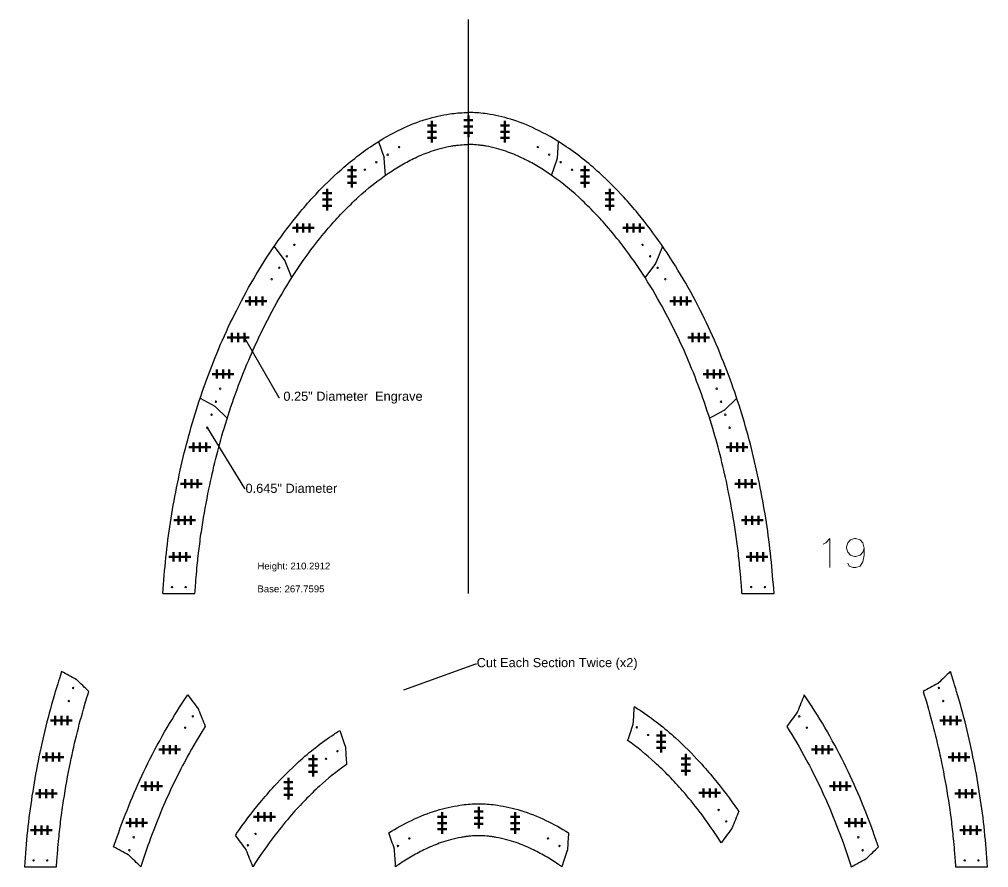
# Model space of a CAD drawing. Header units: inches. Extents: x -1683 to 11264, y -1696 to 865.
# Drawn here: x 4460.4 to 4885, y -1460.7 to -1089.3 of the extents above; entities that cross this region are included whole.
import ezdxf
from ezdxf import colors
from ezdxf.entities.mleader import LeaderData, LeaderLine
from ezdxf.math import Vec2, Vec3

# ---------------------------------------------------------------- set-up
doc = ezdxf.new("R2010")
doc.units = ezdxf.units.IN
doc.header["$MEASUREMENT"] = 0
doc.header["$PDMODE"] = 2
doc.header["$PDSIZE"] = 2
for name, color, linetype, lineweight in [('Annotation', 7, 'Continuous', 9), ('Drilling', 3, 'Continuous', 13), ('Engrave', 4, 'Continuous', 50)]:
    doc.layers.add(name, color=color, linetype=linetype, lineweight=lineweight)
doc.styles.get("Standard").update_dxf_attribs({"font": 'Arial.ttf'})

# ---------------------------------------------------------------- blocks, each defined once
blk = doc.blocks.new('*U515')
at = {"layer": 'Engrave'}
blk.add_point((0, 0), dxfattribs=at)
blk = doc.blocks.new('*U516')
at = {"layer": 'Engrave', "color": 0, "linetype": 'ByBlock', "lineweight": -2, "transparency": 16777216}
for p in [(0, 0), (2.75, 0), (5.5, 0)]:
    blk.add_blockref('*U515', p, dxfattribs=at)
blk = doc.blocks.new('*U517')
at = {"layer": 'Engrave'}
blk.add_point((0, 0), dxfattribs=at)
blk = doc.blocks.new('*U518')
at = {"layer": 'Engrave', "color": 0, "linetype": 'ByBlock', "lineweight": -2, "transparency": 16777216}
for p in [(0, 0), (2.75, 0), (5.5, 0)]:
    blk.add_blockref('*U517', p, dxfattribs=at)
blk = doc.blocks.new('*U519')
at = {"layer": 'Engrave'}
blk.add_point((0, 0), dxfattribs=at)
blk = doc.blocks.new('*U520')
at = {"layer": 'Engrave', "color": 0, "linetype": 'ByBlock', "lineweight": -2, "transparency": 16777216}
for p in [(0, 0), (2.75, 0), (5.5, 0)]:
    blk.add_blockref('*U519', p, dxfattribs=at)
blk = doc.blocks.new('*U521')
at = {"layer": 'Engrave'}
blk.add_point((0, 0), dxfattribs=at)
blk = doc.blocks.new('*U522')
at = {"layer": 'Engrave', "color": 0, "linetype": 'ByBlock', "lineweight": -2, "transparency": 16777216}
for p in [(0, 0), (2.75, 0), (5.5, 0)]:
    blk.add_blockref('*U521', p, dxfattribs=at)
blk = doc.blocks.new('*U523')
at = {"layer": 'Engrave'}
blk.add_point((0, 0), dxfattribs=at)
blk = doc.blocks.new('*U524')
at = {"layer": 'Engrave', "color": 0, "linetype": 'ByBlock', "lineweight": -2, "transparency": 16777216}
for p in [(0, 0), (2.75, 0), (5.5, 0)]:
    blk.add_blockref('*U523', p, dxfattribs=at)
blk = doc.blocks.new('*U525')
at = {"layer": 'Engrave'}
blk.add_point((0, 0), dxfattribs=at)
blk = doc.blocks.new('*U526')
at = {"layer": 'Engrave', "color": 0, "linetype": 'ByBlock', "lineweight": -2, "transparency": 16777216}
for p in [(0, 0), (2.75, 0), (5.5, 0)]:
    blk.add_blockref('*U525', p, dxfattribs=at)
blk = doc.blocks.new('*U527')
at = {"layer": 'Engrave'}
blk.add_point((0, 0), dxfattribs=at)
blk = doc.blocks.new('*U528')
at = {"layer": 'Engrave', "color": 0, "linetype": 'ByBlock', "lineweight": -2, "transparency": 16777216}
for p in [(0, 0), (2.75, 0), (5.5, 0)]:
    blk.add_blockref('*U527', p, dxfattribs=at)
blk = doc.blocks.new('*U529')
at = {"layer": 'Engrave'}
blk.add_point((0, 0), dxfattribs=at)
blk = doc.blocks.new('*U530')
at = {"layer": 'Engrave', "color": 0, "linetype": 'ByBlock', "lineweight": -2, "transparency": 16777216}
for p in [(0, 0), (2.75, 0), (5.5, 0)]:
    blk.add_blockref('*U529', p, dxfattribs=at)
blk = doc.blocks.new('*U531')
at = {"layer": 'Engrave'}
blk.add_point((0, 0), dxfattribs=at)
blk = doc.blocks.new('*U532')
at = {"layer": 'Engrave', "color": 0, "linetype": 'ByBlock', "lineweight": -2, "transparency": 16777216}
for p in [(0, 0), (2.75, 0), (5.5, 0)]:
    blk.add_blockref('*U531', p, dxfattribs=at)
blk = doc.blocks.new('*U533')
at = {"layer": 'Engrave'}
blk.add_point((0, 0), dxfattribs=at)
blk = doc.blocks.new('*U534')
at = {"layer": 'Engrave', "color": 0, "linetype": 'ByBlock', "lineweight": -2, "transparency": 16777216}
for p in [(0, 0), (2.75, 0), (5.5, 0)]:
    blk.add_blockref('*U533', p, dxfattribs=at)
blk = doc.blocks.new('*U535')
at = {"layer": 'Engrave'}
blk.add_point((0, 0), dxfattribs=at)
blk = doc.blocks.new('*U536')
at = {"layer": 'Engrave', "color": 0, "linetype": 'ByBlock', "lineweight": -2, "transparency": 16777216}
for p in [(0, 0), (2.75, 0), (5.5, 0)]:
    blk.add_blockref('*U535', p, dxfattribs=at)
blk = doc.blocks.new('*U537')
at = {"layer": 'Engrave'}
blk.add_point((0, 0), dxfattribs=at)
blk = doc.blocks.new('*U538')
at = {"layer": 'Engrave', "color": 0, "linetype": 'ByBlock', "lineweight": -2, "transparency": 16777216}
for p in [(0, 0), (2.75, 0), (5.5, 0)]:
    blk.add_blockref('*U537', p, dxfattribs=at)
blk = doc.blocks.new('*U539')
at = {"layer": 'Engrave'}
blk.add_point((0, 0), dxfattribs=at)
blk = doc.blocks.new('*U540')
at = {"layer": 'Engrave', "color": 0, "linetype": 'ByBlock', "lineweight": -2, "transparency": 16777216}
for p in [(0, 0), (2.75, 0), (5.5, 0)]:
    blk.add_blockref('*U539', p, dxfattribs=at)
blk = doc.blocks.new('*U541')
at = {"layer": 'Engrave'}
blk.add_point((0, 0), dxfattribs=at)
blk = doc.blocks.new('*U542')
at = {"layer": 'Engrave', "color": 0, "linetype": 'ByBlock', "lineweight": -2, "transparency": 16777216}
for p in [(0, 0), (2.75, 0), (5.5, 0)]:
    blk.add_blockref('*U541', p, dxfattribs=at)
blk = doc.blocks.new('*U543')
at = {"layer": 'Engrave'}
blk.add_point((0, 0), dxfattribs=at)
blk = doc.blocks.new('*U544')
at = {"layer": 'Engrave', "color": 0, "linetype": 'ByBlock', "lineweight": -2, "transparency": 16777216}
for p in [(0, 0), (2.75, 0), (5.5, 0)]:
    blk.add_blockref('*U543', p, dxfattribs=at)
blk = doc.blocks.new('*U545')
at = {"layer": 'Engrave'}
blk.add_point((0, 0), dxfattribs=at)
blk = doc.blocks.new('*U546')
at = {"layer": 'Engrave', "color": 0, "linetype": 'ByBlock', "lineweight": -2, "transparency": 16777216}
for p in [(0, 0), (2.75, 0), (5.5, 0)]:
    blk.add_blockref('*U545', p, dxfattribs=at)
blk = doc.blocks.new('*U547')
at = {"layer": 'Engrave'}
blk.add_point((0, 0), dxfattribs=at)
blk = doc.blocks.new('*U548')
at = {"layer": 'Engrave', "color": 0, "linetype": 'ByBlock', "lineweight": -2, "transparency": 16777216}
for p in [(0, 0), (2.75, 0), (5.5, 0)]:
    blk.add_blockref('*U547', p, dxfattribs=at)
blk = doc.blocks.new('*U549')
at = {"layer": 'Engrave'}
blk.add_point((0, 0), dxfattribs=at)
blk = doc.blocks.new('*U550')
at = {"layer": 'Engrave', "color": 0, "linetype": 'ByBlock', "lineweight": -2, "transparency": 16777216}
for p in [(0, 0), (2.75, 0), (5.5, 0)]:
    blk.add_blockref('*U549', p, dxfattribs=at)
blk = doc.blocks.new('*U551')
at = {"layer": 'Engrave'}
blk.add_point((0, 0), dxfattribs=at)
blk = doc.blocks.new('*U552')
at = {"layer": 'Engrave', "color": 0, "linetype": 'ByBlock', "lineweight": -2, "transparency": 16777216}
for p in [(0, 0), (2.75, 0), (5.5, 0)]:
    blk.add_blockref('*U551', p, dxfattribs=at)
blk = doc.blocks.new('*U553')
at = {"layer": 'Engrave'}
blk.add_point((0, 0), dxfattribs=at)
blk = doc.blocks.new('*U554')
at = {"layer": 'Engrave', "color": 0, "linetype": 'ByBlock', "lineweight": -2, "transparency": 16777216}
for p in [(0, 0), (2.75, 0), (5.5, 0)]:
    blk.add_blockref('*U553', p, dxfattribs=at)
blk = doc.blocks.new('*U555')
at = {"layer": 'Engrave'}
blk.add_point((0, 0), dxfattribs=at)
blk = doc.blocks.new('*U556')
at = {"layer": 'Engrave', "color": 0, "linetype": 'ByBlock', "lineweight": -2, "transparency": 16777216}
for p in [(0, 0), (2.75, 0), (5.5, 0)]:
    blk.add_blockref('*U555', p, dxfattribs=at)
blk = doc.blocks.new('*U557')
at = {"layer": 'Engrave'}
blk.add_point((0, 0), dxfattribs=at)
blk = doc.blocks.new('*U558')
at = {"layer": 'Engrave', "color": 0, "linetype": 'ByBlock', "lineweight": -2, "transparency": 16777216}
for p in [(0, 0), (2.75, 0), (5.5, 0)]:
    blk.add_blockref('*U557', p, dxfattribs=at)
blk = doc.blocks.new('*U559')
at = {"layer": 'Engrave'}
blk.add_point((0, 0), dxfattribs=at)
blk = doc.blocks.new('*U560')
at = {"layer": 'Engrave', "color": 0, "linetype": 'ByBlock', "lineweight": -2, "transparency": 16777216}
for p in [(0, 0), (2.75, 0), (5.5, 0)]:
    blk.add_blockref('*U559', p, dxfattribs=at)
blk = doc.blocks.new('*U608')
at = {"layer": 'Engrave'}
blk.add_point((0, 0), dxfattribs=at)
blk = doc.blocks.new('*U609')
at = {"layer": 'Engrave', "color": 0, "linetype": 'ByBlock', "lineweight": -2, "transparency": 16777216}
for p in [(0, 0), (2.75, 0), (5.5, 0)]:
    blk.add_blockref('*U608', p, dxfattribs=at)
blk = doc.blocks.new('*U610')
at = {"layer": 'Engrave'}
blk.add_point((0, 0), dxfattribs=at)
blk = doc.blocks.new('*U611')
at = {"layer": 'Engrave', "color": 0, "linetype": 'ByBlock', "lineweight": -2, "transparency": 16777216}
for p in [(0, 0), (2.75, 0), (5.5, 0)]:
    blk.add_blockref('*U610', p, dxfattribs=at)
blk = doc.blocks.new('*U612')
at = {"layer": 'Engrave'}
blk.add_point((0, 0), dxfattribs=at)
blk = doc.blocks.new('*U613')
at = {"layer": 'Engrave', "color": 0, "linetype": 'ByBlock', "lineweight": -2, "transparency": 16777216}
for p in [(0, 0), (2.75, 0), (5.5, 0)]:
    blk.add_blockref('*U612', p, dxfattribs=at)
blk = doc.blocks.new('*U614')
at = {"layer": 'Engrave'}
blk.add_point((0, 0), dxfattribs=at)
blk = doc.blocks.new('*U615')
at = {"layer": 'Engrave', "color": 0, "linetype": 'ByBlock', "lineweight": -2, "transparency": 16777216}
for p in [(0, 0), (2.75, 0), (5.5, 0)]:
    blk.add_blockref('*U614', p, dxfattribs=at)
blk = doc.blocks.new('*U623')
at = {"layer": 'Engrave'}
blk.add_point((0, 0), dxfattribs=at)
blk = doc.blocks.new('*U624')
at = {"layer": 'Engrave', "color": 0, "linetype": 'ByBlock', "lineweight": -2, "transparency": 16777216}
for p in [(0, 0), (2.75, 0), (5.5, 0)]:
    blk.add_blockref('*U623', p, dxfattribs=at)
blk = doc.blocks.new('*U625')
at = {"layer": 'Engrave'}
blk.add_point((0, 0), dxfattribs=at)
blk = doc.blocks.new('*U626')
at = {"layer": 'Engrave', "color": 0, "linetype": 'ByBlock', "lineweight": -2, "transparency": 16777216}
for p in [(0, 0), (2.75, 0), (5.5, 0)]:
    blk.add_blockref('*U625', p, dxfattribs=at)
blk = doc.blocks.new('*U627')
at = {"layer": 'Engrave'}
blk.add_point((0, 0), dxfattribs=at)
blk = doc.blocks.new('*U628')
at = {"layer": 'Engrave', "color": 0, "linetype": 'ByBlock', "lineweight": -2, "transparency": 16777216}
for p in [(0, 0), (2.75, 0), (5.5, 0)]:
    blk.add_blockref('*U627', p, dxfattribs=at)
blk = doc.blocks.new('*U629')
at = {"layer": 'Engrave'}
blk.add_point((0, 0), dxfattribs=at)
blk = doc.blocks.new('*U630')
at = {"layer": 'Engrave', "color": 0, "linetype": 'ByBlock', "lineweight": -2, "transparency": 16777216}
for p in [(0, 0), (2.75, 0), (5.5, 0)]:
    blk.add_blockref('*U629', p, dxfattribs=at)
blk = doc.blocks.new('*U631')
at = {"layer": 'Engrave'}
blk.add_point((0, 0), dxfattribs=at)
blk = doc.blocks.new('*U632')
at = {"layer": 'Engrave', "color": 0, "linetype": 'ByBlock', "lineweight": -2, "transparency": 16777216}
for p in [(0, 0), (2.75, 0), (5.5, 0)]:
    blk.add_blockref('*U631', p, dxfattribs=at)
blk = doc.blocks.new('*U633')
at = {"layer": 'Engrave'}
blk.add_point((0, 0), dxfattribs=at)
blk = doc.blocks.new('*U634')
at = {"layer": 'Engrave', "color": 0, "linetype": 'ByBlock', "lineweight": -2, "transparency": 16777216}
for p in [(0, 0), (2.75, 0), (5.5, 0)]:
    blk.add_blockref('*U633', p, dxfattribs=at)
blk = doc.blocks.new('*U635')
at = {"layer": 'Engrave'}
blk.add_point((0, 0), dxfattribs=at)
blk = doc.blocks.new('*U636')
at = {"layer": 'Engrave', "color": 0, "linetype": 'ByBlock', "lineweight": -2, "transparency": 16777216}
for p in [(0, 0), (2.75, 0), (5.5, 0)]:
    blk.add_blockref('*U635', p, dxfattribs=at)
blk = doc.blocks.new('*U637')
at = {"layer": 'Engrave'}
blk.add_point((0, 0), dxfattribs=at)
blk = doc.blocks.new('*U638')
at = {"layer": 'Engrave', "color": 0, "linetype": 'ByBlock', "lineweight": -2, "transparency": 16777216}
for p in [(0, 0), (2.75, 0), (5.5, 0)]:
    blk.add_blockref('*U637', p, dxfattribs=at)
blk = doc.blocks.new('*U639')
at = {"layer": 'Engrave'}
blk.add_point((0, 0), dxfattribs=at)
blk = doc.blocks.new('*U640')
at = {"layer": 'Engrave', "color": 0, "linetype": 'ByBlock', "lineweight": -2, "transparency": 16777216}
for p in [(0, 0), (2.75, 0), (5.5, 0)]:
    blk.add_blockref('*U639', p, dxfattribs=at)
blk = doc.blocks.new('*U641')
at = {"layer": 'Engrave'}
blk.add_point((0, 0), dxfattribs=at)
blk = doc.blocks.new('*U642')
at = {"layer": 'Engrave', "color": 0, "linetype": 'ByBlock', "lineweight": -2, "transparency": 16777216}
for p in [(0, 0), (2.75, 0), (5.5, 0)]:
    blk.add_blockref('*U641', p, dxfattribs=at)
blk = doc.blocks.new('*U643')
at = {"layer": 'Engrave'}
blk.add_point((0, 0), dxfattribs=at)
blk = doc.blocks.new('*U644')
at = {"layer": 'Engrave', "color": 0, "linetype": 'ByBlock', "lineweight": -2, "transparency": 16777216}
for p in [(0, 0), (2.75, 0), (5.5, 0)]:
    blk.add_blockref('*U643', p, dxfattribs=at)
blk = doc.blocks.new('*U645')
at = {"layer": 'Engrave'}
blk.add_point((0, 0), dxfattribs=at)
blk = doc.blocks.new('*U646')
at = {"layer": 'Engrave', "color": 0, "linetype": 'ByBlock', "lineweight": -2, "transparency": 16777216}
for p in [(0, 0), (2.75, 0), (5.5, 0)]:
    blk.add_blockref('*U645', p, dxfattribs=at)
blk = doc.blocks.new('*U647')
at = {"layer": 'Engrave'}
blk.add_point((0, 0), dxfattribs=at)
blk = doc.blocks.new('*U648')
at = {"layer": 'Engrave', "color": 0, "linetype": 'ByBlock', "lineweight": -2, "transparency": 16777216}
for p in [(0, 0), (2.75, 0), (5.5, 0)]:
    blk.add_blockref('*U647', p, dxfattribs=at)
blk = doc.blocks.new('*U649')
at = {"layer": 'Engrave'}
blk.add_point((0, 0), dxfattribs=at)
blk = doc.blocks.new('*U650')
at = {"layer": 'Engrave', "color": 0, "linetype": 'ByBlock', "lineweight": -2, "transparency": 16777216}
for p in [(0, 0), (2.75, 0), (5.5, 0)]:
    blk.add_blockref('*U649', p, dxfattribs=at)
blk = doc.blocks.new('*U651')
at = {"layer": 'Engrave'}
blk.add_point((0, 0), dxfattribs=at)
blk = doc.blocks.new('*U652')
at = {"layer": 'Engrave', "color": 0, "linetype": 'ByBlock', "lineweight": -2, "transparency": 16777216}
for p in [(0, 0), (2.75, 0), (5.5, 0)]:
    blk.add_blockref('*U651', p, dxfattribs=at)
blk = doc.blocks.new('*U653')
at = {"layer": 'Engrave'}
blk.add_point((0, 0), dxfattribs=at)
blk = doc.blocks.new('*U654')
at = {"layer": 'Engrave', "color": 0, "linetype": 'ByBlock', "lineweight": -2, "transparency": 16777216}
for p in [(0, 0), (2.75, 0), (5.5, 0)]:
    blk.add_blockref('*U653', p, dxfattribs=at)
blk = doc.blocks.new('*U655')
at = {"layer": 'Engrave'}
blk.add_point((0, 0), dxfattribs=at)
blk = doc.blocks.new('*U656')
at = {"layer": 'Engrave', "color": 0, "linetype": 'ByBlock', "lineweight": -2, "transparency": 16777216}
for p in [(0, 0), (2.75, 0), (5.5, 0)]:
    blk.add_blockref('*U655', p, dxfattribs=at)
blk = doc.blocks.new('*U657')
at = {"layer": 'Engrave'}
blk.add_point((0, 0), dxfattribs=at)
blk = doc.blocks.new('*U658')
at = {"layer": 'Engrave', "color": 0, "linetype": 'ByBlock', "lineweight": -2, "transparency": 16777216}
for p in [(0, 0), (2.75, 0), (5.5, 0)]:
    blk.add_blockref('*U657', p, dxfattribs=at)
blk = doc.blocks.new('*U659')
at = {"layer": 'Engrave'}
blk.add_point((0, 0), dxfattribs=at)
blk = doc.blocks.new('*U660')
at = {"layer": 'Engrave', "color": 0, "linetype": 'ByBlock', "lineweight": -2, "transparency": 16777216}
for p in [(0, 0), (2.75, 0), (5.5, 0)]:
    blk.add_blockref('*U659', p, dxfattribs=at)

msp = doc.modelspace()

# ---------------------------------------------------------------- linework, layer by layer
for p, q in [((4657.15833, -1340.6088), (4657.15833, -1089.32936)), ((4617.80901, -1142.78641), (4620.23066, -1149.88004)), ((4696.50765, -1142.78641), (4696.03034, -1150.2668)), ((4620.75956, -1157.61983), (4620.28226, -1150.13944)), ((4693.5571, -1157.61983), (4695.97875, -1150.52619)), ((4572.0753, -1188.68212), (4576.72456, -1194.95397)), ((4742.24136, -1188.68212), (4739.32295, -1195.92329)), ((4579.76712, -1202.41684), (4576.84871, -1195.17567)), ((4734.54954, -1202.41684), (4739.1988, -1196.14499)), ((4539.61108, -1255.20572), (4546.03698, -1258.64981)), ((4774.70558, -1255.20572), (4769.44434, -1260.25284)), ((4551.5181, -1263.85668), (4546.25686, -1258.80956)), ((4762.79856, -1263.85668), (4769.22447, -1260.41258)), ((4523.2786, -1340.6088), (4537.32025, -1340.6088)), ((4776.99641, -1340.6088), (4791.03806, -1340.6088))]:
    msp.add_line(p, q)
for points, knots in [([(4523.2786, -1340.6088), (4523.68203, -1335.37968), (4524.48421, -1324.98205), (4526.49547, -1309.55822), (4529.20046, -1294.27493), (4532.58462, -1279.06902), (4536.722, -1263.84855), (4541.74967, -1248.60303), (4547.65026, -1233.42302), (4554.67972, -1218.0524), (4562.88781, -1202.78395), (4572.26307, -1187.9995), (4581.15375, -1176.19655), (4590.24752, -1165.73096), (4600.69858, -1155.2412), (4613.58211, -1145.0541), (4626.85452, -1137.39461), (4638.23529, -1132.87757), (4647.85641, -1130.66896), (4654.08893, -1130.10024), (4656.82406, -1130.11254), (4657.15833, -1130.11758)], [0, 0, 0, 0, 24.829181311, 49.370633828, 73.610482571, 98.296291227, 123.104704415, 148.260167617, 174.270126253, 200.179139324, 228.239295342, 256.281924562, 282.990567051, 298.11394598, 321.903793822, 353.012944097, 375.566394311, 394.231572279, 410.766800559, 422.150499035, 423.735740395, 423.735740395, 423.735740395, 423.735740395]), ([(4791.03806, -1340.6088), (4790.63463, -1335.37968), (4789.83245, -1324.98205), (4787.82119, -1309.55822), (4785.1162, -1294.27493), (4781.73204, -1279.06902), (4777.59466, -1263.84855), (4772.56699, -1248.60303), (4766.6664, -1233.42302), (4759.63694, -1218.0524), (4751.42885, -1202.78395), (4742.05359, -1187.9995), (4733.16291, -1176.19655), (4724.06914, -1165.73096), (4713.61808, -1155.2412), (4700.73455, -1145.0541), (4687.46214, -1137.39461), (4676.08137, -1132.87757), (4666.46025, -1130.66896), (4660.22773, -1130.10024), (4657.4926, -1130.11254), (4657.15833, -1130.11758)], [0, 0, 0, 0, 24.829181311, 49.370633828, 73.610482571, 98.296291227, 123.104704415, 148.260167617, 174.270126253, 200.179139324, 228.239295342, 256.281924562, 282.990567051, 298.11394598, 321.903793822, 353.012944097, 375.566394311, 394.231572279, 410.766800559, 422.150499035, 423.735740395, 423.735740395, 423.735740395, 423.735740395]), ([(4537.32025, -1340.6088), (4537.50299, -1338.24432), (4537.68574, -1335.9054), (4538.03163, -1331.80852), (4538.1897, -1330.03975), (4538.49691, -1326.88808), (4538.64161, -1325.5014), (4538.9528, -1322.72145), (4539.11864, -1321.33129), (4539.64583, -1317.16071), (4540.03686, -1314.38013), (4541.32007, -1306.04137), (4542.32063, -1300.49703), (4544.38284, -1290.49616), (4545.39827, -1286.03344), (4547.61476, -1277.16667), (4548.81483, -1272.7684), (4551.63555, -1263.32405), (4553.29952, -1258.27399), (4556.90036, -1248.26053), (4558.83149, -1243.31426), (4564.01074, -1231.12595), (4567.43731, -1223.96597), (4573.88755, -1212.02148), (4576.75107, -1207.13484), (4582.81728, -1197.64548), (4586.02376, -1193.03939), (4591.75938, -1185.5377), (4594.19307, -1182.55302), (4598.64271, -1177.45698), (4600.62112, -1175.30433), (4604.66624, -1171.14216), (4606.73549, -1169.1309), (4613.09294, -1163.33469), (4617.5321, -1159.78721), (4624.06944, -1155.36347), (4626.00862, -1154.14334), (4629.92299, -1151.8826), (4631.90041, -1150.84061), (4636.16925, -1148.82306), (4638.46393, -1147.87806), (4642.12171, -1146.61224), (4643.47925, -1146.19483), (4646.37105, -1145.42089), (4647.90495, -1145.07824), (4650.01309, -1144.70322), (4650.58844, -1144.61066), (4651.73186, -1144.44636), (4652.29319, -1144.37567), (4653.94233, -1144.20023), (4654.99503, -1144.13238), (4656.2355, -1144.11225), (4656.47403, -1144.11135), (4656.79636, -1144.11397), (4656.87162, -1144.11485), (4656.94744, -1144.11599), (4656.94955, -1144.11602), (4656.95166, -1144.11606), (4656.95377, -1144.11609), (4657.02196, -1144.11712), (4657.09014, -1144.11815), (4657.15833, -1144.11919)], [1.707253479, 1.707253479, 1.707253479, 1.707253479, 12.971035065, 12.971035065, 21.665458912, 21.665458912, 28.60866554, 28.60866554, 35.551872169, 35.551872169, 49.438285427, 49.438285427, 77.211111942, 77.211111942, 99.789382635, 99.789382635, 122.367653327, 122.367653327, 148.747409348, 148.747409348, 175.127165368, 175.127165368, 214.718064231, 214.718064231, 243.106776541, 243.106776541, 271.495488852, 271.495488852, 291.162919527, 291.162919527, 306.149802238, 306.149802238, 321.136684948, 321.136684948, 351.110450369, 351.110450369, 363.494408821, 363.494408821, 375.878367273, 375.878367273, 389.981429216, 389.981429216, 398.291964895, 398.291964895, 407.606925097, 407.606925097, 411.089040155, 411.089040155, 414.571155212, 414.571155212, 421.535385327, 421.535385327, 423.225764445, 423.225764445, 423.735740395, 423.735740395, 423.735740395, 423.749936552, 423.749936552, 423.749936552, 424.208507161, 424.208507161, 424.208507161, 424.208507161]), ([(4776.99641, -1340.6088), (4776.81367, -1338.24432), (4776.63092, -1335.9054), (4776.28503, -1331.80852), (4776.12696, -1330.03975), (4775.81975, -1326.88808), (4775.67505, -1325.5014), (4775.36386, -1322.72145), (4775.19802, -1321.33129), (4774.67083, -1317.16071), (4774.2798, -1314.38013), (4772.99659, -1306.04137), (4771.99603, -1300.49703), (4769.93382, -1290.49616), (4768.91839, -1286.03344), (4766.7019, -1277.16667), (4765.50183, -1272.7684), (4762.68111, -1263.32405), (4761.01714, -1258.27399), (4757.4163, -1248.26053), (4755.48517, -1243.31426), (4750.30592, -1231.12595), (4746.87935, -1223.96597), (4740.42911, -1212.02148), (4737.56559, -1207.13484), (4731.49938, -1197.64548), (4728.2929, -1193.03939), (4722.55728, -1185.5377), (4720.12359, -1182.55302), (4715.67395, -1177.45698), (4713.69554, -1175.30433), (4709.65042, -1171.14216), (4707.58117, -1169.1309), (4701.22372, -1163.33469), (4696.78456, -1159.78721), (4690.24722, -1155.36347), (4688.30804, -1154.14334), (4684.39367, -1151.8826), (4682.41625, -1150.84061), (4678.14741, -1148.82306), (4675.85273, -1147.87806), (4672.19495, -1146.61224), (4670.83741, -1146.19483), (4667.94561, -1145.42089), (4666.41171, -1145.07824), (4664.30357, -1144.70322), (4663.72822, -1144.61066), (4662.5848, -1144.44636), (4662.02347, -1144.37567), (4660.37433, -1144.20023), (4659.32163, -1144.13238), (4658.08116, -1144.11225), (4657.84263, -1144.11135), (4657.5203, -1144.11397), (4657.44504, -1144.11485), (4657.36922, -1144.11599), (4657.36711, -1144.11602), (4657.365, -1144.11606), (4657.36289, -1144.11609), (4657.2947, -1144.11712), (4657.22652, -1144.11815), (4657.15833, -1144.11919)], [1.707253479, 1.707253479, 1.707253479, 1.707253479, 12.971035065, 12.971035065, 21.665458912, 21.665458912, 28.60866554, 28.60866554, 35.551872169, 35.551872169, 49.438285427, 49.438285427, 77.211111942, 77.211111942, 99.789382635, 99.789382635, 122.367653327, 122.367653327, 148.747409348, 148.747409348, 175.127165368, 175.127165368, 214.718064231, 214.718064231, 243.106776541, 243.106776541, 271.495488852, 271.495488852, 291.162919527, 291.162919527, 306.149802238, 306.149802238, 321.136684948, 321.136684948, 351.110450369, 351.110450369, 363.494408821, 363.494408821, 375.878367273, 375.878367273, 389.981429216, 389.981429216, 398.291964895, 398.291964895, 407.606925097, 407.606925097, 411.089040155, 411.089040155, 414.571155212, 414.571155212, 421.535385327, 421.535385327, 423.225764445, 423.225764445, 423.735740395, 423.735740395, 423.735740395, 423.749936552, 423.749936552, 423.749936552, 424.208507161, 424.208507161, 424.208507161, 424.208507161]), ([(4490.85833, -1383.505), (4489.10458, -1381.82262), (4487.35083, -1380.14025), (4485.59708, -1378.45788), (4485.53171, -1378.39516), (4485.45706, -1378.34093), (4485.37721, -1378.29813), (4483.23524, -1377.1501), (4481.09327, -1376.00207), (4478.9513, -1374.85404), (4477.45369, -1379.43513), (4475.2405, -1386.51978), (4471.92484, -1398.71734), (4468.54068, -1413.92325), (4465.8357, -1429.20654), (4463.82443, -1444.63037), (4463.02225, -1455.028), (4462.61882, -1460.25711), (4467.29937, -1460.25711), (4471.97992, -1460.25711), (4476.66048, -1460.25711), (4476.84321, -1457.89264), (4477.02597, -1455.55372), (4477.37186, -1451.45684), (4477.52992, -1449.68807), (4477.83714, -1446.5364), (4477.98183, -1445.14972), (4478.29303, -1442.36977), (4478.45887, -1440.97961), (4478.98606, -1436.80903), (4479.37709, -1434.02845), (4480.66029, -1425.68968), (4481.66086, -1420.14535), (4483.72307, -1410.14447), (4484.73849, -1405.68176), (4486.95499, -1396.81499), (4488.15506, -1392.41672), (4489.7984, -1386.91447), (4490.14822, -1385.76969), (4490.85638, -1383.50313)], [0, 0, 0, 0, 1, 1, 1, 1.271778094, 1.271778094, 1.271778094, 2.271778094, 2.271778094, 2.271778094, 12.601196424, 37.409609612, 62.095418268, 86.335267011, 110.876719528, 135.705900839, 135.705900839, 135.705900839, 136.705900839, 136.705900839, 136.705900839, 147.969682425, 147.969682425, 156.664106271, 156.664106271, 163.6073129, 163.6073129, 170.550519529, 170.550519529, 184.436932787, 184.436932787, 212.209759302, 212.209759302, 234.788029994, 234.788029994, 257.366300687, 257.366300687, 263.310847708, 263.310847708, 263.310847708, 263.310847708]), ([(4868.26282, -1374.85403), (4866.50908, -1376.53641), (4864.75533, -1378.21878), (4863.00158, -1379.90115), (4862.93621, -1379.96387), (4862.86156, -1380.0181), (4862.78171, -1380.0609), (4860.63974, -1381.20893), (4858.49777, -1382.35696), (4856.3558, -1383.50499), (4857.1425, -1386.02066), (4857.45326, -1387.04015), (4859.05907, -1392.41672), (4860.25914, -1396.81498), (4862.47564, -1405.68176), (4863.49106, -1410.14447), (4865.55327, -1420.14534), (4866.55383, -1425.68968), (4867.83704, -1434.02844), (4868.22807, -1436.80903), (4868.75526, -1440.97961), (4868.9211, -1442.36976), (4869.2323, -1445.14972), (4869.37699, -1446.5364), (4869.6842, -1449.68807), (4869.84227, -1451.45684), (4870.18816, -1455.55372), (4870.37091, -1457.89264), (4870.55365, -1460.25711), (4875.2342, -1460.25711), (4879.91475, -1460.25711), (4884.5953, -1460.25711), (4884.19188, -1455.028), (4883.38969, -1444.63037), (4881.37843, -1429.20654), (4878.67344, -1413.92325), (4875.28928, -1398.71734), (4872.07395, -1386.88888), (4869.98778, -1380.16532), (4868.28763, -1374.85403)], [0, 0, 0, 0, 1, 1, 1, 1.271778094, 1.271778094, 1.271778094, 2.271778094, 2.271778094, 2.271778094, 7.564781511, 7.564781511, 30.143052203, 30.143052203, 52.721322896, 52.721322896, 80.494149411, 80.494149411, 94.380562669, 94.380562669, 101.323769298, 101.323769298, 108.266975926, 108.266975926, 116.961399773, 116.961399773, 128.225181359, 128.225181359, 128.225181359, 129.225181359, 129.225181359, 129.225181359, 154.05436267, 178.595815187, 202.835663929, 227.521472586, 252.329885774, 260.84904203, 260.84904203, 260.84904203, 260.84904203]), ([(4508.37773, -1455.21), (4510.13147, -1456.89238), (4511.88522, -1458.57475), (4513.63897, -1460.25712), (4514.76414, -1456.70707), (4515.95896, -1453.17675), (4519.02123, -1444.66098), (4520.95236, -1439.71471), (4526.13161, -1427.52639), (4529.55817, -1420.36641), (4535.47491, -1409.40987), (4537.7443, -1405.47497), (4541.88799, -1398.81729), (4540.91519, -1396.40356), (4539.94238, -1393.98984), (4538.96958, -1391.57611), (4538.93792, -1391.49755), (4538.89586, -1391.42246), (4538.84543, -1391.35441), (4537.29567, -1389.2638), (4535.74592, -1387.17318), (4534.19617, -1385.08256), (4530.88627, -1389.91786), (4524.79874, -1399.57491), (4516.80059, -1414.45285), (4509.77113, -1429.82346), (4504.98002, -1442.1492), (4502.44529, -1449.46974), (4501.73195, -1451.60616), (4503.87391, -1452.75419), (4506.01588, -1453.90222), (4508.15785, -1455.05026), (4508.2377, -1455.09305), (4508.31235, -1455.14729), (4508.37773, -1455.21)], [0, 0, 0, 0, 1, 1, 1, 19.488653512, 19.488653512, 45.868409532, 45.868409532, 85.459308395, 85.459308395, 108.225337864, 108.225337864, 108.225337864, 109.225337864, 109.225337864, 109.225337864, 109.479437181, 109.479437181, 109.479437181, 110.479437181, 110.479437181, 110.479437181, 136.424456723, 164.484612741, 190.393625812, 216.403584448, 227.066834963, 227.066834963, 227.066834963, 228.066834963, 228.066834963, 228.066834963, 228.338613057, 228.338613057, 228.338613057, 228.338613057]), ([(4801.24262, -1392.54544), (4801.29306, -1392.47739), (4801.33511, -1392.4023), (4801.36677, -1392.32374), (4802.33958, -1389.91001), (4803.31238, -1387.49629), (4804.28518, -1385.08256), (4807.46038, -1389.70436), (4813.62285, -1399.46375), (4821.68076, -1414.45285), (4828.71022, -1429.82346), (4833.50133, -1442.1492), (4836.03606, -1449.46974), (4836.7494, -1451.60616), (4834.99566, -1453.28854), (4833.24191, -1454.97091), (4831.48816, -1456.65328), (4831.42279, -1456.716), (4831.34814, -1456.77023), (4831.26829, -1456.81303), (4829.12632, -1457.96106), (4826.98435, -1459.10909), (4824.84238, -1460.25712), (4823.71721, -1456.70707), (4822.52239, -1453.17675), (4819.46012, -1444.66098), (4817.52899, -1439.71471), (4812.34974, -1427.52639), (4808.92317, -1420.36641), (4802.47798, -1408.43128), (4799.62015, -1403.5536), (4796.59336, -1398.81729), (4798.14311, -1396.72667), (4799.69287, -1394.63605), (4801.24262, -1392.54544)], [0, 0, 0, 0, 0.254099316, 0.254099316, 0.254099316, 1.254099316, 1.254099316, 1.254099316, 27.796228213, 55.856384232, 81.765397303, 107.775355939, 118.438606453, 118.438606453, 118.438606453, 119.438606453, 119.438606453, 119.438606453, 119.710384547, 119.710384547, 119.710384547, 120.710384547, 120.710384547, 120.710384547, 139.199038059, 139.199038059, 165.578794079, 165.578794079, 205.169692942, 205.169692942, 233.505192727, 233.505192727, 233.505192727, 234.505192727, 234.505192727, 234.505192727, 234.505192727]), ([(4729.33211, -1397.9078), (4728.52489, -1400.27234), (4727.71767, -1402.63689), (4726.91046, -1405.00144), (4731.03426, -1407.89), (4735.00596, -1411.10731), (4740.93453, -1416.51251), (4743.00377, -1418.52377), (4747.0489, -1422.68594), (4749.02731, -1424.83858), (4753.47694, -1429.93463), (4755.91064, -1432.91931), (4761.56457, -1440.31415), (4764.69803, -1444.80509), (4767.9029, -1449.79845), (4769.45265, -1447.70783), (4771.0024, -1445.61721), (4772.55216, -1443.5266), (4772.60259, -1443.45855), (4772.64465, -1443.38346), (4772.67631, -1443.3049), (4773.64911, -1440.89117), (4774.62192, -1438.47745), (4775.59472, -1436.06372), (4775.27752, -1435.60314), (4771.95685, -1430.80087), (4766.51627, -1423.57816), (4757.4225, -1413.11256), (4746.97144, -1402.6228), (4737.21059, -1394.90484), (4731.01766, -1390.89722), (4729.86101, -1390.16801), (4729.70191, -1392.66147), (4729.54281, -1395.15494), (4729.3837, -1397.6484), (4729.37809, -1397.73638), (4729.36059, -1397.82437), (4729.33211, -1397.9078)], [0, 0, 0, 0, 1, 1, 1, 27.94069572, 27.94069572, 42.927578431, 42.927578431, 57.914461141, 57.914461141, 77.581891816, 77.581891816, 105.286181561, 105.286181561, 105.286181561, 106.286181561, 106.286181561, 106.286181561, 106.540280877, 106.540280877, 106.540280877, 107.540280877, 107.540280877, 107.540280877, 108.467479283, 135.176121773, 150.299500701, 174.089348543, 205.198498818, 208.979176632, 208.979176632, 208.979176632, 209.979176632, 209.979176632, 209.979176632, 210.243656428, 210.243656428, 210.243656428, 210.243656428]), ([(4559.84908, -1453.01594), (4560.82188, -1455.42967), (4561.79468, -1457.84339), (4562.76748, -1460.25712), (4562.77317, -1460.24822), (4562.77885, -1460.23933), (4565.81764, -1455.48576), (4569.02413, -1450.87966), (4574.75975, -1443.37798), (4577.19344, -1440.3933), (4581.64307, -1435.29725), (4583.62149, -1433.14461), (4587.66661, -1428.98244), (4589.73585, -1426.97118), (4595.50756, -1421.709), (4599.3093, -1418.61407), (4603.75993, -1415.46011), (4603.60083, -1412.96664), (4603.44173, -1410.47318), (4603.28262, -1407.97971), (4603.27701, -1407.89173), (4603.25951, -1407.80375), (4603.23103, -1407.72032), (4602.42381, -1405.35577), (4601.61659, -1402.99123), (4600.80938, -1400.62668), (4599.23926, -1401.62439), (4593.26585, -1405.51686), (4583.69895, -1413.08147), (4573.24788, -1423.57123), (4564.15412, -1434.03683), (4558.64059, -1441.35638), (4555.25517, -1446.26111), (4555.07567, -1446.52239), (4556.62542, -1448.61301), (4558.17517, -1450.70363), (4559.72492, -1452.79424), (4559.77536, -1452.86229), (4559.81742, -1452.93738), (4559.84908, -1453.01594)], [0, 0, 0, 0, 1, 1, 1, 1.053212526, 1.053212526, 29.441924837, 29.441924837, 49.109355512, 49.109355512, 64.096238222, 64.096238222, 79.083120933, 79.083120933, 104.914453548, 104.914453548, 104.914453548, 105.914453548, 105.914453548, 105.914453548, 106.178933343, 106.178933343, 106.178933343, 107.178933343, 107.178933343, 107.178933343, 109.793674072, 140.902824347, 164.692672189, 179.816051117, 206.524693607, 208.025193929, 208.025193929, 208.025193929, 209.025193929, 209.025193929, 209.025193929, 209.279293246, 209.279293246, 209.279293246, 209.279293246]), ([(4624.72439, -1452.51732), (4624.75288, -1452.60075), (4624.77038, -1452.68874), (4624.77599, -1452.77672), (4624.93509, -1455.27018), (4625.0942, -1457.76365), (4625.2533, -1460.25711), (4625.71757, -1459.93191), (4626.18377, -1459.61087), (4628.56318, -1458.00075), (4630.50235, -1456.78062), (4634.41673, -1454.51988), (4636.39414, -1453.47789), (4640.66299, -1451.46034), (4642.95767, -1450.51534), (4646.61544, -1449.24952), (4647.97298, -1448.83211), (4650.86479, -1448.05817), (4652.39869, -1447.71552), (4654.50682, -1447.3405), (4655.08217, -1447.24794), (4656.2256, -1447.08364), (4656.78692, -1447.01295), (4658.43607, -1446.83751), (4659.48876, -1446.76966), (4660.72924, -1446.74953), (4660.96777, -1446.74863), (4661.2901, -1446.75125), (4661.36536, -1446.75213), (4661.44117, -1446.75327), (4661.44329, -1446.7533), (4661.4454, -1446.75333), (4661.44751, -1446.75337), (4661.51569, -1446.7544), (4661.58388, -1446.75543), (4661.65207, -1446.75647), (4661.72025, -1446.75543), (4661.78844, -1446.7544), (4661.85662, -1446.75337), (4661.85874, -1446.75333), (4661.86085, -1446.7533), (4661.86296, -1446.75327), (4661.93877, -1446.75213), (4662.01403, -1446.75125), (4662.33637, -1446.74863), (4662.5749, -1446.74953), (4663.81537, -1446.76966), (4664.86806, -1446.83751), (4666.51721, -1447.01295), (4667.07853, -1447.08364), (4668.22196, -1447.24794), (4668.79731, -1447.3405), (4670.90544, -1447.71552), (4672.43934, -1448.05817), (4675.33115, -1448.83211), (4676.68869, -1449.24952), (4680.34646, -1450.51534), (4682.64114, -1451.46034), (4686.90999, -1453.47789), (4688.8874, -1454.51988), (4692.80178, -1456.78062), (4694.74096, -1458.00075), (4696.89432, -1459.45791), (4697.58516, -1459.93417), (4698.05083, -1460.25711), (4698.85805, -1457.89256), (4699.66527, -1455.52802), (4700.47248, -1453.16347), (4700.50097, -1453.08004), (4700.51847, -1452.99206), (4700.52408, -1452.90408), (4700.68318, -1450.41061), (4700.84228, -1447.91715), (4701.00139, -1445.42369), (4697.79619, -1443.42117), (4691.03437, -1439.66614), (4680.57511, -1435.51485), (4670.95398, -1433.30624), (4664.72146, -1432.73752), (4661.98633, -1432.74982), (4661.65207, -1432.75486), (4661.3178, -1432.74982), (4658.58267, -1432.73752), (4652.35015, -1433.30624), (4642.72902, -1435.51485), (4632.26976, -1439.66614), (4625.50794, -1443.42117), (4622.30275, -1445.42369), (4623.10996, -1447.78823), (4623.91718, -1450.15278), (4624.72439, -1452.51732)], [0, 0, 0, 0, 0.264479796, 0.264479796, 0.264479796, 1.264479796, 1.264479796, 1.264479796, 4.297549497, 4.297549497, 16.681507949, 16.681507949, 29.0654664, 29.0654664, 43.168528344, 43.168528344, 51.479064022, 51.479064022, 60.794024225, 60.794024225, 64.276139282, 64.276139282, 67.75825434, 67.75825434, 74.722484454, 74.722484454, 76.412863573, 76.412863573, 76.922839522, 76.922839522, 76.922839522, 76.93703568, 76.93703568, 76.93703568, 77.395606288, 77.395606288, 77.395606288, 77.854176897, 77.854176897, 77.854176897, 77.868373055, 77.868373055, 77.868373055, 78.378349004, 78.378349004, 80.068728123, 80.068728123, 87.032958237, 87.032958237, 90.515073295, 90.515073295, 93.997188352, 93.997188352, 103.312148555, 103.312148555, 111.622684233, 111.622684233, 125.725746176, 125.725746176, 138.109704628, 138.109704628, 150.49366308, 150.49366308, 152.062121868, 152.062121868, 152.062121868, 153.062121868, 153.062121868, 153.062121868, 153.326601664, 153.326601664, 153.326601664, 154.326601664, 154.326601664, 154.326601664, 172.203693682, 190.86887165, 207.40409993, 218.787798406, 220.373039766, 220.373039766, 220.373039766, 221.958281126, 233.341979601, 249.877207881, 268.542385849, 286.419477868, 286.419477868, 286.419477868, 287.419477868, 287.419477868, 287.419477868, 287.419477868])]:
    msp.add_open_spline(points, degree=3, knots=knots)
for points in [[(4620.28226, -1150.13944), (4620.27664, -1150.05146), (4620.25914, -1149.96347), (4620.23066, -1149.88004)], [(4695.97875, -1150.52619), (4696.00723, -1150.44276), (4696.02473, -1150.35478), (4696.03034, -1150.2668)], [(4576.84871, -1195.17567), (4576.81705, -1195.09711), (4576.775, -1195.02201), (4576.72456, -1194.95397)], [(4739.1988, -1196.14499), (4739.24924, -1196.07695), (4739.29129, -1196.00185), (4739.32295, -1195.92329)], [(4546.25686, -1258.80956), (4546.19148, -1258.74684), (4546.11683, -1258.69261), (4546.03698, -1258.64981)], [(4769.44434, -1260.25284), (4769.37897, -1260.31555), (4769.30432, -1260.36979), (4769.22447, -1260.41258)]]:
    msp.add_open_spline(points, degree=3)
at = {"layer": 'Annotation'}
for points in [[(4812.51432, -1319.02489), (4813.71456, -1318.42477), (4815.51493, -1316.6244), (4815.51493, -1329.22697)], [(4823.31652, -1327.42661), (4823.91665, -1328.62685), (4825.71701, -1329.22697), (4826.91726, -1329.22697), (4828.71763, -1328.62685), (4829.91787, -1326.82648), (4830.51799, -1323.82587), (4830.51799, -1320.82526), (4829.91787, -1318.42477), (4828.71763, -1317.22452), (4826.91726, -1316.6244), (4826.31714, -1316.6244), (4824.51677, -1317.22452), (4823.31652, -1318.42477), (4822.7164, -1320.22514), (4822.7164, -1320.82526), (4823.31652, -1322.62563), (4824.51677, -1323.82587), (4826.31714, -1324.42599), (4826.91726, -1324.42599), (4828.71763, -1323.82587), (4829.91787, -1322.62563), (4830.51799, -1320.82526)]]:
    msp.add_lwpolyline(points, dxfattribs=at)
at = {"layer": 'Drilling'}
for centre in [(4626.796, -1145.24588), (4687.52066, -1145.24588), (4621.78819, -1148.55071), (4692.52847, -1148.55071), (4611.77257, -1155.16035), (4616.78038, -1151.85553), (4697.53628, -1151.85553), (4702.54409, -1155.16035), (4580.89274, -1188.04722), (4733.42392, -1188.04722), (4577.57839, -1193.04873), (4736.73827, -1193.04873), (4574.26403, -1198.05023), (4740.05263, -1198.05023), (4570.94968, -1203.05174), (4743.36698, -1203.05174), (4548.39747, -1250.98867), (4765.91919, -1250.98867), (4546.50888, -1256.68369), (4767.80778, -1256.68369), (4544.62029, -1262.37871), (4769.69637, -1262.37871), (4542.73171, -1268.07372), (4771.58495, -1268.07372), (4527.29942, -1337.8588), (4533.29942, -1337.8588), (4781.01724, -1337.8588), (4787.01724, -1337.8588), (4483.96052, -1382.02703), (4863.25361, -1382.02702), (4482.07193, -1387.72204), (4865.14219, -1387.72204), (4536.3849, -1394.45068), (4802.09645, -1394.45068), (4533.07054, -1399.45218), (4730.88964, -1399.23714), (4805.4108, -1399.45218), (4735.89744, -1402.54196), (4599.78075, -1409.69581), (4594.77294, -1413.00063), (4766.77727, -1435.42883), (4770.09163, -1440.43033), (4510.51834, -1447.38911), (4563.89311, -1445.8875), (4631.28973, -1447.88316), (4692.0144, -1447.88316), (4827.96301, -1447.38911), (4560.57876, -1450.889), (4626.28193, -1451.18799), (4697.02221, -1451.18799), (4508.62975, -1453.08413), (4829.8516, -1453.08413), (4466.63965, -1457.50711), (4472.63965, -1457.50711), (4874.57448, -1457.50711), (4880.57448, -1457.50711)]:
    msp.add_circle(centre, 0.3225, dxfattribs=at)

# ---------------------------------------------------------------- block references
at = {"layer": 'Engrave', "rotation": 270}
for name, p in [('*U534', (4657.15833, -1133.41721)), ('*U532', (4641.15833, -1135.74638)), ('*U536', (4606.10598, -1155.39368)), ('*U538', (4595.28563, -1165.44254)), ('*U632', (4589.10635, -1413.23395)), ('*U634', (4578.286, -1423.28281)), ('*U638', (4661.65207, -1436.05449)), ('*U636', (4645.65207, -1438.38366))]:
    msp.add_blockref(name, p, dxfattribs=at)
at = {"layer": 'Engrave', "xscale": -1, "rotation": 90}
for name, p in [('*U556', (4673.15833, -1135.74638)), ('*U558', (4708.21068, -1155.39368)), ('*U560', (4719.03103, -1165.44254)), ('*U644', (4741.56403, -1402.77528)), ('*U646', (4752.38438, -1412.82414)), ('*U640', (4677.65207, -1438.38366))]:
    msp.add_blockref(name, p, dxfattribs=at)
at = {"layer": 'Engrave'}
for name, p in [('*U530', (4582.0707, -1180.6088)), ('*U528', (4561.41124, -1212.6088)), ('*U526', (4553.5291, -1228.6088)), ('*U524', (4546.8931, -1244.6088)), ('*U522', (4536.73439, -1276.6088)), ('*U520', (4533.02199, -1292.6088)), ('*U518', (4530.10163, -1308.6088)), ('*U516', (4527.97991, -1324.6088)), ('*U615', (4476.07462, -1396.25711)), ('*U628', (4523.53211, -1409.00924)), ('*U613', (4472.36221, -1412.25711)), ('*U611', (4469.44186, -1428.25711)), ('*U626', (4515.64997, -1425.00924)), ('*U624', (4509.01397, -1441.00924)), ('*U630', (4565.07107, -1438.44907)), ('*U609', (4467.32014, -1444.25711))]:
    msp.add_blockref(name, p, dxfattribs=at)
at = {"layer": 'Engrave', "xscale": -1}
for name, p in [('*U554', (4732.24596, -1180.6088)), ('*U552', (4752.90542, -1212.6088)), ('*U550', (4760.78756, -1228.6088)), ('*U548', (4767.42356, -1244.6088)), ('*U546', (4777.58227, -1276.6088)), ('*U544', (4781.29467, -1292.6088)), ('*U542', (4784.21503, -1308.6088)), ('*U540', (4786.33675, -1324.6088)), ('*U660', (4871.13951, -1396.25711)), ('*U652', (4814.94924, -1409.00924)), ('*U658', (4874.85191, -1412.25711)), ('*U642', (4765.59932, -1427.9904)), ('*U650', (4822.83138, -1425.00924)), ('*U656', (4877.77227, -1428.25711)), ('*U648', (4829.46738, -1441.00924)), ('*U654', (4879.89399, -1444.25711))]:
    msp.add_blockref(name, p, dxfattribs=at)

# ---------------------------------------------------------------- texts
at = {"layer": 'Annotation', "insert": (4564.7269, -1327.12668), "char_height": 3, "attachment_point": 1}
msp.add_mtext_dynamic_manual_height_columns('Height: 210.2912\\P \\PBase: 267.7595', width=45.2101633, gutter_width=1, heights=[0], dxfattribs=at)

# ---------------------------------------------------------------- leaders
at = {"layer": 'Annotation'}
ml = msp.add_multileader_mtext('Standard', dxfattribs=at)
ml.set_content('\\A1; 0.25" Diameter  Engrave', color=256)
ml.set_leader_properties()
ml.build(insert=Vec2(0, 0))
ml.multileader.update_dxf_attribs({"text_right_attachment_type": 6, "dogleg_length": 0.36, "arrow_head_size": 0.18})
ctx = ml.context
ctx.base_point, ctx.arrow_head_size, ctx.landing_gap_size, ctx.plane_origin = Vec3(4574.44912, -1254.87301), 0.18, 0.09, Vec3(4699.6379, -1275.57556)
ctx.right_attachment = 6
notes = []
notes.append((ctx, [(1, (1, 1, 0), (4574.08912, -1254.87301), (1, 0), 0.36, [(0, [(4559.0291, -1228.6088)], 0, [])])]))
ctx.mtext.insert, ctx.mtext.flow_direction = Vec3(4574.53912, -1252.30002), 5
ml = msp.add_multileader_mtext('Standard', dxfattribs=at)
ml.set_content('\\A1;0.645" Diameter', color=256)
ml.set_leader_properties()
ml.build(insert=Vec2(0, 0))
ml.multileader.update_dxf_attribs({"text_right_attachment_type": 6, "dogleg_length": 0.36, "arrow_head_size": 0.18})
ctx = ml.context
ctx.base_point, ctx.arrow_head_size, ctx.landing_gap_size, ctx.plane_origin = Vec3(4559.41508, -1294.63405), 0.18, 0.09, Vec3(4684.60387, -1315.33661)
ctx.right_attachment = 6
notes.append((ctx, [(1, (1, 1, 0), (4559.05508, -1294.63405), (1, 0), 0.36, [(0, [(4542.73171, -1268.07372)], 0, [])])]))
ctx.mtext.insert, ctx.mtext.flow_direction = Vec3(4559.50508, -1292.60676), 5
ml = msp.add_multileader_mtext('Standard', dxfattribs=at)
ml.set_content('\\A1;Cut Each Section Twice (x2) ', color=256)
ml.set_leader_properties()
ml.build(insert=Vec2(0, 0))
ml.multileader.update_dxf_attribs({"text_right_attachment_type": 6, "dogleg_length": 0.36, "arrow_head_size": 0.18})
ctx = ml.context
ctx.base_point, ctx.arrow_head_size, ctx.landing_gap_size, ctx.plane_origin = Vec3(4660.68886, -1371.45062), 0.18, 0.09, Vec3(4796.22799, -1406.69001)
ctx.right_attachment = 6
notes.append((ctx, [(1, (1, 1, 0), (4660.32886, -1371.45062), (1, 0), 0.36, [(0, [(4628.65625, -1382.90834)], 0, [])])]))
ctx.mtext.insert, ctx.mtext.flow_direction = Vec3(4660.77886, -1368.90492), 5
for ctx, leaders in notes:
    for number, flags, end, landing, length, lines in leaders:
        leader = LeaderData()
        leader.index, (leader.has_last_leader_line, leader.has_dogleg_vector, leader.attachment_direction) = number, flags
        leader.last_leader_point, leader.dogleg_vector, leader.dogleg_length = Vec3(end), Vec3(landing), length
        for number, points, colour, breaks in lines:
            line = LeaderLine()
            line.index, line.vertices, line.color, line.breaks = number, Vec3.list(points), colors.encode_raw_color(colour), breaks
            leader.lines.append(line)
        ctx.leaders.append(leader)

doc.saveas('drawing.dxf')
